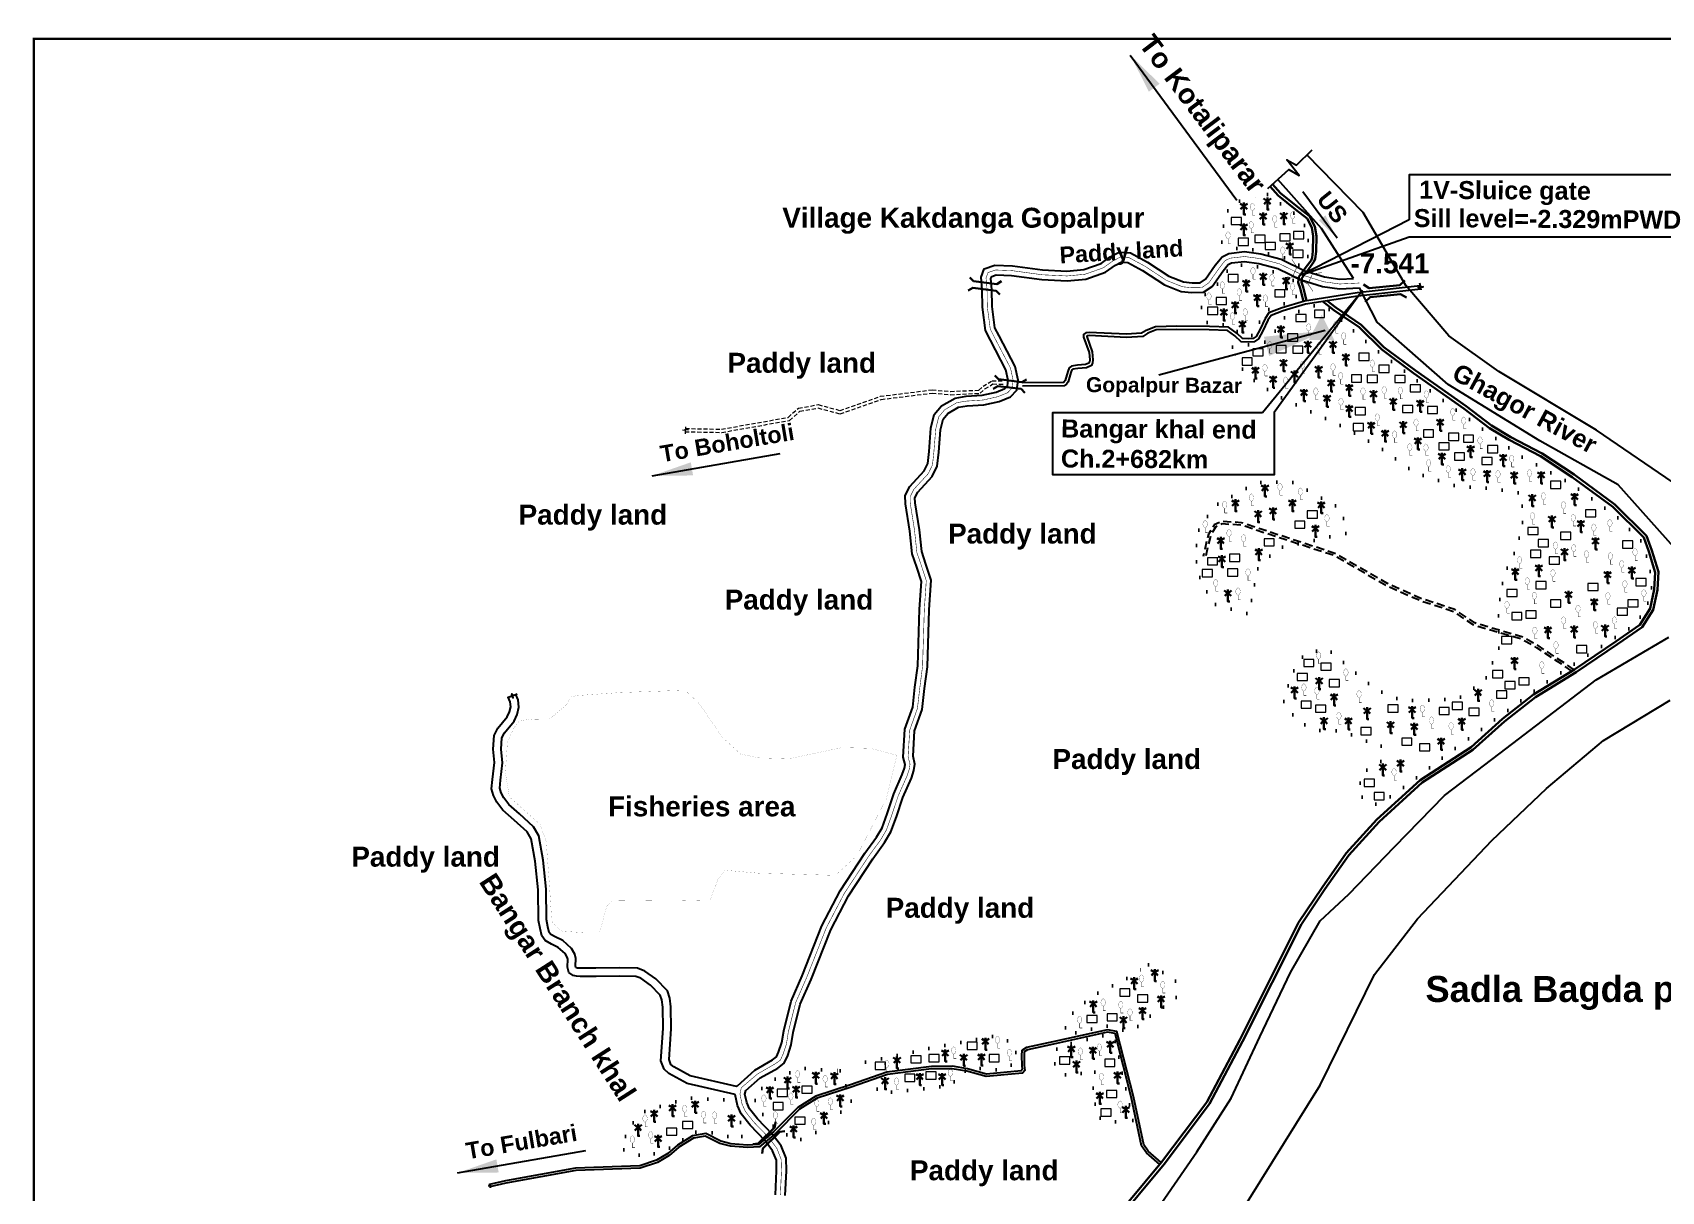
# Model space of a CAD drawing. Header units: millimetres. Extents: x 103 to 33028, y -150542 to -48.
# Drawn here: x 28650 to 30663, y -107987 to -106556 of the extents above; entities that cross this region are included whole.
import ezdxf

# ---------------------------------------------------------------- set-up
doc = ezdxf.new("R2010")
doc.units = ezdxf.units.MM
doc.header["$MEASUREMENT"] = 0
for name, pattern in [('CENTERX2', [4, 2.5, -0.5, 0.5, -0.5]), ('DASHED2', [0.375, 0.25, -0.125]), ('DOT2', [0.125, 0, -0.125]), ('HIDDENX2', [0.75, 0.5, -0.25]), ('PHANTOM2', [1.25, 0.625, -0.125, 0.125, -0.125, 0.125, -0.125])]:
    doc.linetypes.add(name, pattern=pattern)
for name, color, linetype, lineweight in [('Bazar', 97, 'Continuous', 15), ('Bridge or Culvert', 7, 'Continuous', 25), ('Earthan Road', 7, 'DASHED2', 9), ('Existing Str', 7, 'PHANTOM2', 35), ('HOUSE', 144, 'Continuous', 18), ('Pond or Ditch', 7, 'Continuous', 9), ('PUCCA ROAD', 1, 'Continuous', 30)]:
    doc.layers.add(name, color=color, linetype=linetype, lineweight=lineweight)
for name, color, linetype in [('boundary', 7, 'Continuous'), ('Earthen Emb', 42, 'Continuous'), ('HBB_BFS Road', 7, 'DASHED2'), ('Home Stead', 151, 'Continuous'), ('Khal', 4, 'Continuous'), ('TEXT', 5, 'Continuous'), ('Trees', 77, 'Continuous')]:
    doc.layers.add(name, color=color, linetype=linetype)
doc.styles.get("Standard").update_dxf_attribs({"font": 'arial.ttf'})
doc.styles.add('sum', font='arialbd.ttf')
doc.dimstyles.get("Standard").update_dxf_attribs({"dimtxt": 0.18, "dimasz": 0.18, "dimexe": 0.18, "dimexo": 0.0625, "dimgap": 0.09, "dimtad": 0, "dimtih": 1, "dimtoh": 1, "dimdec": 4, "dimzin": 0, "dimdsep": 46, "dimtxsty": 'Standard', "dimblk": 'DATUMBLANK', "dimcen": 0.09, "dimadec": 0, "dimazin": 0, "dimtfac": 1, "dimtdec": 4, "dimtofl": 0, "dimtmove": 0, "dimatfit": 3, "dimfxl": 1, "dimtolj": 1, "dimtzin": 0, "dimarcsym": 0})

# ---------------------------------------------------------------- blocks, each defined once
blk = doc.blocks.new('A$C7FEE66E4')
at = {"layer": 'Trees', "linetype": 'Continuous', "const_width": 0.000142}
blk.add_lwpolyline([(0, 0, 0.606435), (0, 0.0049, 0.606435)], format="xyb", close=True, dxfattribs=at)
at = {"layer": 'Trees', "linetype": 'Continuous', "const_width": 0.000252}
for points in [[(0, 0), (0, -0.0029)], [(0, -0.0029), (0.0017, -0.0029)]]:
    blk.add_lwpolyline(points, dxfattribs=at)
blk = doc.blocks.new('A$C01DB3217')
at = {"layer": 'Trees', "color": 1, "lineweight": 30}
blk.add_lwpolyline([(0, 0.0028), (0, -0.0071), (0.0015, -0.0071)], dxfattribs=at)
for centre, start, end in [((-0.012, -0.0154), 41.2491, 62.6782), ((0.012, -0.0154), 117.3218, 138.7509)]:
    blk.add_arc(centre, 0.0195, start, end, dxfattribs=at)
blk = doc.blocks.new('A$C3B865840')
at = {"layer": 'Bridge or Culvert', "color": 7, "linetype": 'Continuous', "lineweight": 30}
for points in [[(0, 43.6), (13.8, 33.1), (91.3, 33.3), (105, 44.2)], [(0.2, 0), (13.9, 10.6), (91.4, 10.9), (105.2, 0.2)]]:
    blk.add_lwpolyline(points, dxfattribs=at)
blk = doc.blocks.new('_DatumBlank')
at = {"color": 0, "linetype": 'ByBlock', "lineweight": -2}
for p, q in [((0, 0.577), (-1, 0)), ((0, -0.577), (0, 0.577)), ((-1, 0), (0, -0.577))]:
    blk.add_line(p, q, dxfattribs=at)
blk = doc.blocks.new('A$C3E516E70')
at = {"layer": 'Existing Str', "linetype": 'Continuous', "const_width": 1.25}
for points in [[(0.3, 51.6), (19.6, 39.6), (61.5, 39.6), (80.8, 51.6)], [(0.3, 0.5), (19.6, 12.6), (61.5, 12.6), (80.8, 0.5)], [(19.6, 12.6), (19.6, 39.6)], [(61.5, 12.6), (61.5, 39.6)]]:
    blk.add_lwpolyline(points, dxfattribs=at)
blk = doc.blocks.new('A$C5B990698')
at = {"layer": 'TEXT', "color": 0, "lineweight": 25}
blk.add_leader([(0, 110.8), (26.4, 0)], dimstyle='Standard', override={"dimscale": 0.5, "dimasz": 100, "dimgap": 0.09, "dimtad": 0}, dxfattribs=at)

msp = doc.modelspace()

# ---------------------------------------------------------------- hatches: boundary and pattern name
at = {"layer": 'Bazar'}
msp.add_hatch(color=256, dxfattribs=at).paths.add_polyline_path([(30243, -106904.1), (30227.1, -106935.4), (30258.8, -106935.4)])

# ---------------------------------------------------------------- linework, layer by layer
at = {"layer": 'boundary', "color": 0, "const_width": 2.89}
msp.add_lwpolyline([(28651.7, -106563.5), (31812.6, -106563.5), (31812.6, -108816.6), (28651.7, -108816.6), (28651.7, -106563.5)], dxfattribs=at)
at = {"layer": 'Earthan Road', "color": 7, "linetype": 'HIDDENX2', "ltscale": 10}
for points in [[(29456.8, -107044.6), (29501.6, -107045.4), (29583.8, -107030.8), (29596.6, -107019.4), (29620.9, -107015.1), (29648, -107022.3), (29697.7, -107004.8), (29761.6, -106996.8), (29784.4, -106998.8), (29819.3, -106997.2), (29824.6, -106992.4), (29835.8, -106985.6), (29850.6, -106985.9)], [(29456.6, -107048.6), (29501.9, -107049.4), (29585.6, -107034.6), (29598.4, -107023.2), (29620.7, -107019.2), (29648.2, -107026.5), (29698.6, -107008.7), (29761.6, -107000.8), (29784.3, -107002.8), (29821, -107001.1), (29827, -106995.7), (29836.8, -106989.6), (29850.5, -106989.9)], [(29457, -107042.3), (29456.8, -107045.6), (29460.8, -107046.1), (29453.1, -107046.1), (29456.6, -107046.6), (29456.5, -107051.3)]]:
    msp.add_lwpolyline(points, dxfattribs=at)
at = {"layer": 'Earthen Emb', "lineweight": 30}
for points in [[(30224.4, -106886.9), (30222.4, -106878.4), (30220.3, -106870), (30218, -106863.8), (30218.7, -106858.8), (30227.1, -106847.2), (30233.4, -106838.9), (30235.1, -106835), (30236.1, -106826), (30236.6, -106807), (30234.7, -106795.1), (30228.1, -106782.4), (30213.2, -106771), (30192, -106754.1), (30182.2, -106742.9)], [(30220.5, -106887.7), (30218.5, -106879.4), (30216.5, -106871.2), (30213.9, -106864.2), (30214.9, -106857.3), (30223.9, -106844.8), (30229.9, -106836.9), (30231.2, -106834), (30232.1, -106825.7), (30232.6, -106807.2), (30230.9, -106796.3), (30225, -106785.1), (30210.8, -106774.1), (30189.3, -106757), (30179.3, -106745.6)], [(29982.4, -108026), (30045.2, -107950.7), (30101.2, -107876.5), (30141.9, -107799.6), (30214.5, -107654.7), (30243.6, -107611.4), (30273.4, -107568.8), (30311.2, -107527.4), (30364.6, -107478.7), (30427.6, -107438.1), (30466.3, -107403.2), (30504.8, -107373.1), (30555.4, -107342.1), (30606.3, -107307.4), (30636.2, -107287.2), (30649, -107267), (30654, -107243.4), (30655.1, -107222.2), (30647.1, -107196.5), (30640.9, -107179.3), (30602.6, -107141.5), (30552.6, -107104.7), (30513.4, -107078.9), (30474.8, -107058.7), (30450.5, -107044), (30419.1, -107020.2), (30356.5, -106976.2), (30317.3, -106947.2), (30289.2, -106919.5), (30258, -106898.4), (30244.5, -106887.8)], [(29985.4, -108028.8), (30048.3, -107953.2), (30104.6, -107878.6), (30145.4, -107801.4), (30217.9, -107656.7), (30246.9, -107613.6), (30276.5, -107571.3), (30314, -107530.2), (30367, -107481.9), (30430, -107441.3), (30468.9, -107406.3), (30507.1, -107376.4), (30557.5, -107345.4), (30608.5, -107310.7), (30639.1, -107290.1), (30652.7, -107268.6), (30657.9, -107243.9), (30659.2, -107221.7), (30650.9, -107195.3), (30644.3, -107177), (30605.2, -107138.5), (30554.9, -107101.4), (30515.5, -107075.4), (30476.7, -107055.2), (30452.8, -107040.7), (30421.4, -107016.9), (30358.8, -106973), (30319.9, -106944.2), (30291.8, -106916.4), (30260.4, -106895.1), (30249.9, -106886.9)]]:
    msp.add_lwpolyline(points, dxfattribs=at)
at = {"layer": 'HBB_BFS Road', "color": 1, "linetype": 'DASHED2', "lineweight": 25, "ltscale": 40, "flags": 128}
for points in [[(30554.9, -107342.4), (30510.6, -107312.7), (30490.3, -107301.7), (30470.7, -107296.1), (30432.2, -107284.7), (30407.4, -107268), (30365.7, -107254.5), (30323.6, -107235.6), (30259.4, -107198.8), (30196.1, -107178.1), (30144.1, -107160.9), (30119.4, -107159.4), (30110.4, -107163.7), (30103, -107175), (30096.5, -107202.5)], [(30552.1, -107344.1), (30509, -107315.3), (30489.1, -107304.5), (30469.9, -107299), (30430.9, -107287.5), (30406.1, -107270.8), (30364.6, -107257.3), (30322.2, -107238.3), (30258.2, -107201.5), (30195.1, -107181), (30143.6, -107163.9), (30120, -107162.4), (30112.4, -107166), (30105.8, -107176.2), (30099.4, -107203.1)]]:
    msp.add_lwpolyline(points, dxfattribs=at)
at = {"layer": 'Home Stead', "color": 7, "linetype": 'DOT2', "lineweight": 50, "ltscale": 159.474072, "flags": 128}
for points in [[(30176, -106755.6), (30211.5, -106780.7), (30225.1, -106797.7), (30227.4, -106825.1), (30223.6, -106841.6), (30219.6, -106845), (30197.3, -106833.9), (30156.4, -106823.7), (30134.1, -106821.8), (30119.5, -106814.4), (30122.3, -106787.9), (30129.4, -106769.7), (30145.3, -106762), (30176, -106755.6)], [(30207.7, -106861.7), (30212, -106885), (30191.2, -106892.8), (30174.2, -106899.2), (30162.4, -106919.5), (30159.5, -106929), (30150.6, -106931.1), (30142.9, -106928.1), (30130.5, -106917.9), (30111.6, -106915.3), (30101.2, -106913.8), (30094.4, -106895.5), (30092.5, -106882.7), (30100.5, -106878.3), (30116.3, -106864.8), (30128, -106847.6), (30145.6, -106842.6), (30168.1, -106845.6), (30188.6, -106853.3), (30207.7, -106861.7)], [(30133, -106944), (30176.9, -106937.5), (30198.2, -106906), (30238.2, -106891.7), (30253.5, -106898.2), (30301.8, -106941.1), (30404.5, -107018.5), (30489, -107078.9), (30552, -107113.2), (30608.3, -107154.3), (30637.9, -107183.8), (30648.3, -107213.9), (30650.9, -107247.7), (30641.1, -107272.9), (30622.2, -107292.3), (30575.8, -107321.9), (30519.6, -107358.8), (30402.8, -107443.5), (30333.1, -107496.4), (30307.7, -107509.7), (30288.3, -107496.4), (30292.3, -107470.3), (30317.7, -107455), (30316.4, -107435.6), (30294.3, -107429.6), (30269.6, -107418.2), (30241.5, -107417.6), (30214.2, -107407.5), (30196.1, -107382.8), (30205.5, -107348.8), (30222.8, -107322), (30250.2, -107316.7), (30283, -107344.7), (30310.4, -107367.5), (30343.1, -107380.8), (30411.2, -107378.8), (30444.6, -107356.1), (30462.2, -107315), (30461.2, -107267.8), (30468.7, -107224), (30484.7, -107190.9), (30491.2, -107159.9), (30490.1, -107124.6), (30452.7, -107118.5), (30410.5, -107116.3), (30357.3, -107098.7), (30314.6, -107067.8), (30273.7, -107044.7), (30187, -107003.5), (30159, -106984.8), (30145.7, -106972.2), (30135.1, -106954.9), (30133, -106944)], [(30164, -107217.8), (30153.1, -107274), (30107.8, -107260.6), (30088.4, -107220.3), (30088.4, -107174.1), (30110.3, -107140.6), (30163.2, -107111.2), (30206, -107110.3), (30267.3, -107143.9), (30274, -107174.1), (30222.8, -107185), (30188.2, -107192.4), (30164, -107217.8)], [(30029.1, -107707), (30062.4, -107724.9), (30063.1, -107748.6), (30033.6, -107768.5), (30009.7, -107788.2), (29995.5, -107787.4), (29976.8, -107782.3), (29945.2, -107789.5), (29929.4, -107793), (29925.2, -107787.5), (29937, -107764.2), (29962, -107744.3), (30002.1, -107724.2), (30029.1, -107707)], [(29679.4, -107827.3), (29770.5, -107807.6), (29842, -107794.2), (29863.4, -107805.1), (29867.2, -107826.4), (29850.2, -107836.1), (29832.9, -107837.3), (29812.1, -107833.3), (29793.2, -107843), (29786.7, -107855.4), (29749.3, -107860.4), (29698.4, -107865.4), (29691.2, -107857.2), (29679.4, -107827.3)], [(30009.9, -107899.2), (29986.5, -107795.8), (29974.9, -107793.8), (29942.3, -107801.8), (29916.4, -107809.1), (29910.4, -107823.5), (29918.3, -107839), (29929.9, -107844.3), (29947.1, -107840.7), (29962.9, -107836.7), (29960.4, -107860.4), (29965.4, -107894.8), (29982.7, -107901), (30009.9, -107899.2)], [(29648.2, -107837.6), (29662.5, -107877.6), (29620.1, -107913), (29594.7, -107924.7), (29559.7, -107902.6), (29543.8, -107878.8), (29541.3, -107866.4), (29571.8, -107845.3), (29601.1, -107834.7), (29631.5, -107836.9), (29648.2, -107837.6)], [(29504.4, -107873.7), (29460.3, -107871.5), (29427.6, -107881.4), (29406.2, -107888), (29387, -107907.5), (29377, -107933.9), (29407.2, -107944.6), (29447.2, -107929.6), (29463.8, -107913.2), (29488.4, -107913.9), (29524.3, -107922.7), (29530.9, -107912.3), (29521.1, -107893.8), (29504.4, -107873.7)]]:
    msp.add_lwpolyline(points, dxfattribs=at)
at = {"layer": 'HOUSE'}
for points in [[(30131.4, -106792.8), (30144, -106792.8), (30144, -106784), (30131.4, -106784), (30131.4, -106792.8)], [(30191.3, -106813), (30203.9, -106813), (30203.9, -106804.1), (30191.3, -106804.1), (30191.3, -106813)], [(30208.4, -106810.2), (30221, -106810.2), (30221, -106801.3), (30208.4, -106801.3), (30208.4, -106810.2)], [(30139.8, -106818.4), (30152.5, -106818.4), (30152.5, -106809.6), (30139.8, -106809.6), (30139.8, -106818.4)], [(30160.6, -106814.8), (30173.3, -106814.8), (30173.3, -106805.9), (30160.6, -106805.9), (30160.6, -106814.8)], [(30173.3, -106823.6), (30185.9, -106823.6), (30185.9, -106814.8), (30173.3, -106814.8), (30173.3, -106823.6)], [(30207.3, -106833.4), (30220, -106833.4), (30220, -106824.5), (30207.3, -106824.5), (30207.3, -106833.4)], [(30127.3, -106863.3), (30139.9, -106863.3), (30139.9, -106854.4), (30127.3, -106854.4), (30127.3, -106863.3)], [(30112.6, -106891.6), (30125.3, -106891.6), (30125.3, -106882.8), (30112.6, -106882.8), (30112.6, -106891.6)], [(30185, -106882.1), (30197.6, -106882.1), (30197.6, -106873.2), (30185, -106873.2), (30185, -106882.1)], [(30102.1, -106903.6), (30114.8, -106903.6), (30114.8, -106894.7), (30102.1, -106894.7), (30102.1, -106903.6)], [(30211, -106912.6), (30223.7, -106912.6), (30223.7, -106903.8), (30211, -106903.8), (30211, -106912.6)], [(30234, -106907.4), (30246.7, -106907.4), (30246.7, -106898.5), (30234, -106898.5), (30234, -106907.4)], [(30186.6, -106951), (30199.3, -106951), (30199.3, -106942.1), (30186.6, -106942.1), (30186.6, -106951)], [(30200.9, -106936.7), (30213.5, -106936.7), (30213.5, -106927.8), (30200.9, -106927.8), (30200.9, -106936.7)], [(30207.2, -106951.7), (30219.8, -106951.7), (30219.8, -106942.8), (30207.2, -106942.8), (30207.2, -106951.7)], [(30144.6, -106966.2), (30157.2, -106966.2), (30157.2, -106957.3), (30144.6, -106957.3), (30144.6, -106966.2)], [(30158, -106954.8), (30170.7, -106954.8), (30170.7, -106946), (30158, -106946), (30158, -106954.8)], [(30289.1, -106960.6), (30301.7, -106960.6), (30301.7, -106951.7), (30289.1, -106951.7), (30289.1, -106960.6)], [(30279.7, -106987.2), (30292.4, -106987.2), (30292.4, -106978.3), (30279.7, -106978.3), (30279.7, -106987.2)], [(30299.4, -106987.6), (30312.1, -106987.6), (30312.1, -106978.7), (30299.4, -106978.7), (30299.4, -106987.6)], [(30313.8, -106975.4), (30326.5, -106975.4), (30326.5, -106966.5), (30313.8, -106966.5), (30313.8, -106975.4)], [(30333.5, -106987.8), (30346.1, -106987.8), (30346.1, -106979), (30333.5, -106979), (30333.5, -106987.8)], [(30352.4, -106999.4), (30365.1, -106999.4), (30365.1, -106990.5), (30352.4, -106990.5), (30352.4, -106999.4)], [(30284.3, -107027.6), (30297, -107027.6), (30297, -107018.7), (30284.3, -107018.7), (30284.3, -107027.6)], [(30343.1, -107024.9), (30355.7, -107024.9), (30355.7, -107016), (30343.1, -107016), (30343.1, -107024.9)], [(30373.7, -107026.2), (30386.3, -107026.2), (30386.3, -107017.4), (30373.7, -107017.4), (30373.7, -107026.2)], [(30282, -107047.3), (30294.7, -107047.3), (30294.7, -107038.4), (30282, -107038.4), (30282, -107047.3)], [(30368.7, -107055.3), (30381.3, -107055.3), (30381.3, -107046.4), (30368.7, -107046.4), (30368.7, -107055.3)], [(30387.8, -107071.1), (30400.4, -107071.1), (30400.4, -107062.2), (30387.8, -107062.2), (30387.8, -107071.1)], [(30399.7, -107059.2), (30412.3, -107059.2), (30412.3, -107050.3), (30399.7, -107050.3), (30399.7, -107059.2)], [(30418.1, -107061.6), (30430.8, -107061.6), (30430.8, -107052.7), (30418.1, -107052.7), (30418.1, -107061.6)], [(30448, -107074.5), (30460.6, -107074.5), (30460.6, -107065.6), (30448, -107065.6), (30448, -107074.5)], [(30407.1, -107083.6), (30419.7, -107083.6), (30419.7, -107074.8), (30407.1, -107074.8), (30407.1, -107083.6)], [(30440.8, -107089.2), (30453.5, -107089.2), (30453.5, -107080.4), (30440.8, -107080.4), (30440.8, -107089.2)], [(30525.8, -107118.5), (30538.5, -107118.5), (30538.5, -107109.7), (30525.8, -107109.7), (30525.8, -107118.5)], [(30225.2, -107155.2), (30237.9, -107155.2), (30237.9, -107146.3), (30225.2, -107146.3), (30225.2, -107155.2)], [(30569.2, -107153.8), (30581.9, -107153.8), (30581.9, -107144.9), (30569.2, -107144.9), (30569.2, -107153.8)], [(30209.7, -107167.6), (30222.3, -107167.6), (30222.3, -107158.8), (30209.7, -107158.8), (30209.7, -107167.6)], [(30497.8, -107175.6), (30510.4, -107175.6), (30510.4, -107166.7), (30497.8, -107166.7), (30497.8, -107175.6)], [(30171.9, -107189.6), (30184.5, -107189.6), (30184.5, -107180.7), (30171.9, -107180.7), (30171.9, -107189.6)], [(30510.6, -107190.6), (30523.2, -107190.6), (30523.2, -107181.7), (30510.6, -107181.7), (30510.6, -107190.6)], [(30538.2, -107181.5), (30550.8, -107181.5), (30550.8, -107172.6), (30538.2, -107172.6), (30538.2, -107181.5)], [(30614.8, -107192.3), (30627.4, -107192.3), (30627.4, -107183.4), (30614.8, -107183.4), (30614.8, -107192.3)], [(30101.8, -107212.9), (30114.4, -107212.9), (30114.4, -107204.1), (30101.8, -107204.1), (30101.8, -107212.9)], [(30129.1, -107208.8), (30141.8, -107208.8), (30141.8, -107199.9), (30129.1, -107199.9), (30129.1, -107208.8)], [(30501.2, -107203.9), (30513.9, -107203.9), (30513.9, -107195), (30501.2, -107195), (30501.2, -107203.9)], [(30524.1, -107212), (30536.8, -107212), (30536.8, -107203.1), (30524.1, -107203.1), (30524.1, -107212)], [(30095.4, -107227.6), (30108, -107227.6), (30108, -107218.7), (30095.4, -107218.7), (30095.4, -107227.6)], [(30126.7, -107226.8), (30139.3, -107226.8), (30139.3, -107217.9), (30126.7, -107217.9), (30126.7, -107226.8)], [(30471.9, -107252.2), (30484.6, -107252.2), (30484.6, -107243.4), (30471.9, -107243.4), (30471.9, -107252.2)], [(30507.5, -107242.6), (30520.2, -107242.6), (30520.2, -107233.7), (30507.5, -107233.7), (30507.5, -107242.6)], [(30572, -107244.7), (30584.7, -107244.7), (30584.7, -107235.9), (30572, -107235.9), (30572, -107244.7)], [(30631.1, -107238.7), (30643.8, -107238.7), (30643.8, -107229.8), (30631.1, -107229.8), (30631.1, -107238.7)], [(30525.7, -107265), (30538.4, -107265), (30538.4, -107256.1), (30525.7, -107256.1), (30525.7, -107265)], [(30608.3, -107275.1), (30621, -107275.1), (30621, -107266.3), (30608.3, -107266.3), (30608.3, -107275.1)], [(30621.4, -107264.8), (30634, -107264.8), (30634, -107256), (30621.4, -107256), (30621.4, -107264.8)], [(30477.8, -107280.7), (30490.4, -107280.7), (30490.4, -107271.9), (30477.8, -107271.9), (30477.8, -107280.7)], [(30495.2, -107278.6), (30507.9, -107278.6), (30507.9, -107269.8), (30495.2, -107269.8), (30495.2, -107278.6)], [(30465.2, -107310.4), (30477.8, -107310.4), (30477.8, -107301.6), (30465.2, -107301.6), (30465.2, -107310.4)], [(30557.9, -107321.4), (30570.6, -107321.4), (30570.6, -107312.5), (30557.9, -107312.5), (30557.9, -107321.4)], [(30212.7, -107355.9), (30225.4, -107355.9), (30225.4, -107347), (30212.7, -107347), (30212.7, -107355.9)], [(30220.8, -107338.6), (30233.5, -107338.6), (30233.5, -107329.7), (30220.8, -107329.7), (30220.8, -107338.6)], [(30242, -107343.1), (30254.7, -107343.1), (30254.7, -107334.2), (30242, -107334.2), (30242, -107343.1)], [(30454.3, -107352.3), (30466.9, -107352.3), (30466.9, -107343.5), (30454.3, -107343.5), (30454.3, -107352.3)], [(30252.3, -107363.4), (30265, -107363.4), (30265, -107354.6), (30252.3, -107354.6), (30252.3, -107363.4)], [(30469.4, -107366), (30482, -107366), (30482, -107357.1), (30469.4, -107357.1), (30469.4, -107366)], [(30486.7, -107361.3), (30499.3, -107361.3), (30499.3, -107352.4), (30486.7, -107352.4), (30486.7, -107361.3)], [(30217.5, -107389.9), (30230.1, -107389.9), (30230.1, -107381.1), (30217.5, -107381.1), (30217.5, -107389.9)], [(30235.6, -107394.9), (30248.3, -107394.9), (30248.3, -107386.1), (30235.6, -107386.1), (30235.6, -107394.9)], [(30324.9, -107394.7), (30337.6, -107394.7), (30337.6, -107385.9), (30324.9, -107385.9), (30324.9, -107394.7)], [(30404.4, -107391.4), (30417.1, -107391.4), (30417.1, -107382.5), (30404.4, -107382.5), (30404.4, -107391.4)], [(30459.2, -107377.6), (30471.9, -107377.6), (30471.9, -107368.7), (30459.2, -107368.7), (30459.2, -107377.6)], [(30388, -107397.8), (30400.6, -107397.8), (30400.6, -107388.9), (30388, -107388.9), (30388, -107397.8)], [(30424.8, -107398.9), (30437.5, -107398.9), (30437.5, -107390), (30424.8, -107390), (30424.8, -107398.9)], [(30291.5, -107422.9), (30304.1, -107422.9), (30304.1, -107414), (30291.5, -107414), (30291.5, -107422.9)], [(30342, -107435.7), (30354.6, -107435.7), (30354.6, -107426.9), (30342, -107426.9), (30342, -107435.7)], [(30364, -107442.7), (30376.6, -107442.7), (30376.6, -107433.8), (30364, -107433.8), (30364, -107442.7)], [(30295.7, -107486.5), (30308.3, -107486.5), (30308.3, -107477.6), (30295.7, -107477.6), (30295.7, -107486.5)], [(30307.7, -107503.1), (30320.4, -107503.1), (30320.4, -107494.2), (30307.7, -107494.2), (30307.7, -107503.1)], [(29993.6, -107745.4), (30006.2, -107745.4), (30006.2, -107736.6), (29993.6, -107736.6), (29993.6, -107745.4)], [(30015.5, -107752.8), (30028.2, -107752.8), (30028.2, -107744), (30015.5, -107744), (30015.5, -107752.8)], [(29953, -107778.1), (29965.6, -107778.1), (29965.6, -107769.3), (29953, -107769.3), (29953, -107778.1)], [(29977.9, -107776.1), (29990.5, -107776.1), (29990.5, -107767.3), (29977.9, -107767.3), (29977.9, -107776.1)], [(29804.9, -107811.5), (29817.5, -107811.5), (29817.5, -107802.6), (29804.9, -107802.6), (29804.9, -107811.5)], [(29691.5, -107836.2), (29704.2, -107836.2), (29704.2, -107827.3), (29691.5, -107827.3), (29691.5, -107836.2)], [(29735.6, -107828.1), (29748.3, -107828.1), (29748.3, -107819.2), (29735.6, -107819.2), (29735.6, -107828.1)], [(29757.6, -107826.5), (29770.3, -107826.5), (29770.3, -107817.7), (29757.6, -107817.7), (29757.6, -107826.5)], [(29832, -107826.5), (29844.7, -107826.5), (29844.7, -107817.7), (29832, -107817.7), (29832, -107826.5)], [(29919.2, -107829.5), (29931.8, -107829.5), (29931.8, -107820.6), (29919.2, -107820.6), (29919.2, -107829.5)], [(29975, -107832.3), (29987.6, -107832.3), (29987.6, -107823.4), (29975, -107823.4), (29975, -107832.3)], [(29727.9, -107850.9), (29740.5, -107850.9), (29740.5, -107842), (29727.9, -107842), (29727.9, -107850.9)], [(29754, -107848.1), (29766.6, -107848.1), (29766.6, -107839.2), (29754, -107839.2), (29754, -107848.1)], [(29570.2, -107869.4), (29582.9, -107869.4), (29582.9, -107860.5), (29570.2, -107860.5), (29570.2, -107869.4)], [(29600.7, -107865.4), (29613.3, -107865.4), (29613.3, -107856.6), (29600.7, -107856.6), (29600.7, -107865.4)], [(29977.2, -107870.8), (29989.9, -107870.8), (29989.9, -107862), (29977.2, -107862), (29977.2, -107870.8)], [(29565.2, -107886), (29577.8, -107886), (29577.8, -107877.1), (29565.2, -107877.1), (29565.2, -107886)], [(29970.2, -107893.8), (29982.8, -107893.8), (29982.8, -107884.9), (29970.2, -107884.9), (29970.2, -107893.8)], [(29433.5, -107917.3), (29446.2, -107917.3), (29446.2, -107908.4), (29433.5, -107908.4), (29433.5, -107917.3)], [(29453.5, -107909.2), (29466.2, -107909.2), (29466.2, -107900.3), (29453.5, -107900.3), (29453.5, -107909.2)], [(29592.2, -107903.7), (29604.9, -107903.7), (29604.9, -107894.9), (29592.2, -107894.9), (29592.2, -107903.7)]]:
    msp.add_lwpolyline(points, dxfattribs=at)
at = {"layer": 'Khal', "lineweight": 25, "ltscale": 0.1}
msp.add_lwpolyline([(30176.7, -106748), (30202.3, -106724.6), (30215.3, -106732.2), (30199.8, -106712.6), (30211.9, -106719.4), (30231.4, -106700.3)], dxfattribs=at)
at = {"layer": 'Khal', "color": 4, "linetype": 'Continuous'}
for points in [[(30685, -107116.8), (30582.6, -107046.6), (30461.8, -106974.3), (30400, -106930), (30347, -106868), (30294.3, -106777.7), (30224.8, -106706.7)], [(30282.2, -106859.2), (30243, -106797.7), (30188.7, -106737)], [(30678, -107191.1), (30609.5, -107114), (30512.5, -107059.9), (30399.5, -106990.4), (30311.8, -106913.2), (30289.7, -106870.9)], [(29527.9, -108478.7), (29555.1, -108476.3), (29589.3, -108458.6), (29629.8, -108437.6), (29733.3, -108359.6), (29847.1, -108248.5), (29940, -108159.5), (29983.4, -108103.7), (30025.3, -108029.7), (30088.6, -107937.7), (30131, -107871.6), (30166.7, -107795.9), (30204.6, -107716.5), (30241.2, -107652.6), (30276.4, -107619.8), (30332.9, -107561), (30394.7, -107497.9), (30463.5, -107445.3), (30582.3, -107354.9), (30671.9, -107302.1)], [(29072, -108579.9), (29277.7, -108576.1), (29501.8, -108573), (29622, -108541.4), (29721.7, -108484.2), (29832.7, -108411), (29986.1, -108234.9), (30079.5, -108115.4), (30241.2, -107855.5), (30308.3, -107718.8), (30361.5, -107649.9), (30453.2, -107553.4), (30520.8, -107489.2), (30591.1, -107429.9), (30673.5, -107380)], [(29518.3, -107867), (29459.1, -107853.3), (29436.6, -107841.1), (29430.5, -107835.8), (29426.6, -107825.3), (29429.3, -107785.6), (29428.8, -107759.3), (29427.8, -107750.1), (29425.9, -107744.4), (29413.8, -107731.8), (29401.9, -107723.5), (29395.8, -107721.1), (29375.6, -107720.8), (29346.5, -107721.2), (29326.9, -107721.1), (29322.2, -107720.9), (29318.3, -107719.9), (29313, -107716.2), (29311.1, -107709.8), (29311.6, -107700.1), (29311, -107697.4), (29308.4, -107693), (29299.8, -107685.3), (29291.4, -107681.3), (29283.7, -107676.9), (29279.5, -107671.2), (29277.3, -107662.2), (29275.3, -107652.1), (29274.8, -107614.2), (29271.1, -107579), (29266.3, -107551.2), (29261.3, -107542.7), (29245.2, -107528.1), (29231.3, -107515.7), (29223.9, -107506.2), (29219.7, -107497.9), (29217.5, -107489.7), (29218.7, -107478), (29220.9, -107457.2), (29219.4, -107440.7), (29220.4, -107423.8), (29225.2, -107414.8), (29236.7, -107400.7), (29239.7, -107394.6), (29241, -107388.1), (29240.4, -107382), (29238, -107376.4)], [(29520.1, -107857.2), (29462.7, -107843.9), (29442.4, -107832.8), (29439, -107829.9), (29436.7, -107823.8), (29439.3, -107785.8), (29438.8, -107758.6), (29437.6, -107748), (29434.7, -107739.1), (29420.3, -107724.1), (29406.7, -107714.7), (29397.7, -107711.1), (29375.6, -107710.8), (29346.4, -107711.2), (29327.2, -107711.1), (29323.7, -107711), (29322.5, -107710.7), (29321.6, -107710), (29321.1, -107708.6), (29321.6, -107699.2), (29320.4, -107693.6), (29316.2, -107686.6), (29305.4, -107676.9), (29296.1, -107672.4), (29290.5, -107669.3), (29288.7, -107666.9), (29287.1, -107660), (29285.3, -107651.1), (29284.8, -107613.6), (29281, -107577.6), (29275.9, -107547.7), (29269.2, -107536.3), (29251.9, -107520.6), (29238.6, -107508.8), (29232.4, -107500.8), (29229.1, -107494.3), (29227.6, -107488.8), (29228.6, -107479), (29231, -107457.3), (29229.4, -107440.5), (29230.2, -107426.6), (29233.5, -107420.4), (29245.2, -107406.1), (29249.2, -107397.9), (29251.1, -107388.6), (29250.1, -107379.5), (29247.4, -107372.9)], [(29237, -107376.8), (29242.3, -107374.6), (29244, -107377.1), (29242.6, -107372.1), (29244, -107374.1), (29249, -107372.4)]]:
    msp.add_lwpolyline(points, dxfattribs=at)
at = {"layer": 'Khal', "color": 3, "linetype": 'Continuous'}
for points in [[(29520.1, -107857.2), (29521.4, -107856.2), (29542.5, -107836.8), (29564.5, -107824.2), (29569.5, -107820.6), (29572.1, -107814.7), (29576, -107802.9), (29578.3, -107788.2), (29587.4, -107751.6), (29601.1, -107720.5), (29625.5, -107658.6), (29648, -107615.7), (29678.6, -107569.1), (29693, -107549.4), (29699.8, -107537.7), (29706.2, -107520.3), (29714.3, -107495.8), (29724.9, -107472), (29727.6, -107464.2), (29728.3, -107459.5), (29726, -107450.4), (29728.1, -107415.7), (29737.7, -107388.8), (29740.5, -107364.1), (29743.9, -107337.8), (29746.1, -107267.7), (29748.5, -107233.3), (29742.8, -107215.9), (29737, -107199.3), (29734.1, -107171.2), (29728.7, -107137.4), (29728.4, -107127.4), (29734.3, -107116.1), (29751.9, -107096.9), (29756.3, -107087.7), (29757.9, -107072.8), (29760.3, -107044.1), (29764.4, -107027.3), (29773.4, -107016.7), (29790.2, -107006.9), (29803.9, -107004.8), (29823.7, -107003.4), (29841, -106999.6), (29851.5, -106995.3), (29854.9, -106991.8), (29855.8, -106985.3), (29852.9, -106972.1), (29833.7, -106935.5), (29827.8, -106923.7), (29823.9, -106894.7), (29823.6, -106873.3), (29822.2, -106857.6), (29826.2, -106847.3), (29839.2, -106842.8), (29860.9, -106843.7), (29898.2, -106848.7), (29928.1, -106850.1), (29949.2, -106848.2), (29970.5, -106840.7), (29981.9, -106832.4), (29992.8, -106826.9), (30007, -106827.8), (30027.8, -106839), (30054.2, -106856.3), (30072.5, -106863.6), (30082.9, -106864.7), (30093.1, -106864.5), (30099.3, -106860.3), (30111.6, -106842.8), (30119.9, -106832.4), (30128.5, -106828.3), (30147.8, -106826.1), (30167.8, -106828.8), (30193, -106835.5), (30222.2, -106849.7), (30246.6, -106857.4), (30265.5, -106860.1), (30282.2, -106859.2)], [(29580.2, -107991.7), (29581.6, -107961.3), (29581.2, -107945.8), (29575.2, -107930.5), (29564.7, -107916.6), (29545.8, -107897), (29536.2, -107884.8), (29532.6, -107877.1), (29530.5, -107866.5), (29531.4, -107861.9), (29549.4, -107846.6), (29570.9, -107834.3), (29579.1, -107828.5), (29583.3, -107819), (29587.7, -107805.7), (29590, -107790.6), (29598.7, -107755.5), (29612.2, -107725.1), (29636.4, -107663.6), (29658.4, -107621.7), (29688.5, -107575.9), (29703, -107556), (29710.7, -107542.8), (29717.5, -107524.2), (29725.5, -107500.2), (29736.1, -107476.3), (29739.3, -107467.1), (29740.5, -107458.9), (29738.1, -107449.2), (29740, -107418.1), (29749.5, -107391.5), (29752.4, -107365.5), (29755.9, -107338.8), (29758.1, -107268.3), (29760.6, -107231.7), (29754.1, -107212), (29748.8, -107196.6), (29746, -107169.6), (29740.7, -107136.3), (29740.5, -107130.1), (29744.2, -107123), (29761.9, -107103.8), (29768.1, -107091.1), (29769.9, -107073.9), (29772.2, -107046.1), (29775.4, -107032.9), (29781.2, -107026), (29794.3, -107018.4), (29805.2, -107016.7), (29825.5, -107015.4), (29844.7, -107011.1), (29858.4, -107005.4), (29866.3, -106997.3), (29867.9, -106984.8), (29864.3, -106968), (29844.4, -106930.1), (29839.4, -106920.1), (29835.9, -106893.8), (29835.6, -106872.7), (29834.4, -106859.3), (29835.4, -106856.8), (29841, -106854.9), (29859.9, -106855.6), (29897.1, -106860.6), (29928.4, -106862.2), (29951.8, -106860), (29976.1, -106851.5), (29988.2, -106842.7), (29995.3, -106839.1), (30003.6, -106839.6), (30021.6, -106849.3), (30048.7, -106867), (30069.6, -106875.4), (30082.4, -106876.7), (30096.9, -106876.4), (30107.9, -106869), (30121.3, -106850), (30127.5, -106842), (30131.8, -106840), (30147.7, -106838.2), (30165.5, -106840.6), (30188.8, -106846.8), (30217.8, -106860.8), (30243.9, -106869.1), (30265, -106872.1), (30289.7, -106870.9)], [(29568.3, -107990.9), (29569.6, -107961.2), (29569.3, -107948.3), (29564.6, -107936.4), (29555.6, -107924.4), (29536.8, -107905), (29525.9, -107891.1), (29521.2, -107880.8), (29518.3, -107867)]]:
    msp.add_lwpolyline(points, dxfattribs=at)
at = {"layer": 'Khal', "color": 7, "linetype": 'CENTERX2', "lineweight": 30, "ltscale": 5, "const_width": 0.632}
msp.add_lwpolyline([(29574.2, -107991.3), (29575.6, -107961.2), (29575.2, -107947.1), (29569.9, -107933.5), (29560.2, -107920.5), (29541.3, -107901), (29531, -107888), (29526.9, -107878.9), (29524.3, -107866.5), (29525.9, -107858.7), (29546, -107841.7), (29567.7, -107829.2), (29574.3, -107824.6), (29577.7, -107816.8), (29581.8, -107804.3), (29584.1, -107789.4), (29593.1, -107753.6), (29606.6, -107722.8), (29631, -107661.1), (29653.2, -107618.7), (29683.5, -107572.5), (29698, -107552.7), (29705.3, -107540.3), (29711.8, -107522.2), (29719.9, -107498), (29730.5, -107474.2), (29733.4, -107465.6), (29734.4, -107459.2), (29732, -107449.8), (29734.1, -107416.9), (29743.6, -107390.1), (29746.5, -107364.8), (29749.9, -107338.3), (29752.1, -107268), (29754.5, -107232.5), (29748.5, -107214), (29742.9, -107197.9), (29740, -107170.4), (29734.7, -107136.8), (29734.5, -107128.8), (29739.2, -107119.6), (29756.9, -107100.4), (29762.2, -107089.4), (29763.9, -107073.3), (29766.2, -107045.1), (29769.9, -107030.1), (29777.3, -107021.4), (29792.3, -107012.6), (29804.5, -107010.7), (29824.6, -107009.4), (29842.8, -107005.3), (29855, -107000.4), (29860.6, -106994.6), (29861.8, -106985), (29858.6, -106970), (29839.1, -106932.8), (29833.6, -106921.9), (29829.9, -106894.3), (29829.6, -106873), (29828.3, -106858.5), (29830.8, -106852), (29840.1, -106848.8), (29860.4, -106849.6), (29897.6, -106854.7), (29928.3, -106856.2), (29950.5, -106854.1), (29973.3, -106846.1), (29985.1, -106837.6), (29994, -106833), (30005.3, -106833.7), (30024.7, -106844.2), (30051.4, -106861.7), (30071, -106869.5), (30082.7, -106870.7), (30095, -106870.5), (30103.6, -106864.6), (30116.5, -106846.4), (30123.7, -106837.2), (30130.1, -106834.2), (30147.8, -106832.2), (30166.6, -106834.7), (30190.9, -106841.2), (30220, -106855.3), (30245.3, -106863.3), (30265.2, -106866.1), (30289.4, -106864.9)], dxfattribs=at)
at = {"layer": 'Pond or Ditch', "color": 4, "const_width": 0.0967}
msp.add_lwpolyline([(29685.7, -107439.5), (29718.2, -107448.1), (29705.1, -107501.9), (29668.9, -107572), (29642.2, -107596.4), (29547.2, -107593.7), (29505.7, -107590.1), (29497.1, -107601.6), (29487.4, -107626.7), (29440, -107627.8), (29367.3, -107626.9), (29363.8, -107629.7), (29359.2, -107636.1), (29350.9, -107667.2), (29333.3, -107667.2), (29305.3, -107665.5), (29297.3, -107659.5), (29291.8, -107653.2), (29288.8, -107606.9), (29284.9, -107554.6), (29277.3, -107533.5), (29239.5, -107499.6), (29234.4, -107469.8), (29237, -107432.1), (29245.4, -107413.5), (29252.2, -107405.4), (29267.4, -107403.4), (29287.9, -107403.8), (29295.8, -107397.8), (29309.8, -107386.1), (29315.1, -107376.3), (29322.4, -107374.4), (29377.1, -107370.6), (29456.5, -107367.8), (29473.7, -107384), (29502.6, -107426), (29525.3, -107446.7), (29547.6, -107451.3), (29585.5, -107452.3), (29650.4, -107438.6), (29685.7, -107439.5)], dxfattribs=at)
at = {"layer": 'PUCCA ROAD', "lineweight": 25}
for points in [[(30363.9, -106864.8), (30365.1, -106869.7), (30368.5, -106869.7), (30362.3, -106870.6), (30365.2, -106870.7), (30365.6, -106873.5)], [(30364.7, -106868.3), (30287, -106877), (30222, -106887.3), (30194.1, -106895.6), (30177.9, -106901.7), (30173.2, -106908.9), (30166.9, -106921.9), (30161.9, -106931.1), (30158.2, -106933.5), (30153.1, -106934), (30145.1, -106933.5), (30138.5, -106927.2), (30127.9, -106919.4), (30104.3, -106918.6), (30063.9, -106918.3), (30037.9, -106918.9), (30026.3, -106923.4), (30020.6, -106926.8), (30001.8, -106928.1), (29955.6, -106925.9), (29951.8, -106926.3), (29948.8, -106928.4), (29948.7, -106931.6), (29955.6, -106950.8), (29956.4, -106959.7), (29956, -106962.5), (29955.5, -106963.9), (29951.4, -106965.6), (29941.3, -106966.4), (29934, -106967.6), (29931.2, -106969.7), (29929.3, -106974.1), (29926.3, -106985.1), (29924.9, -106986.8), (29923.7, -106987.7), (29873.1, -106988.3)], [(30365.4, -106872.3), (30287.6, -106881), (30222.9, -106891.2), (30195.3, -106899.4), (30180.6, -106905), (30176.7, -106910.9), (30170.5, -106923.8), (30164.9, -106933.9), (30159.5, -106937.4), (30153.2, -106938), (30143.4, -106937.4), (30135.9, -106930.2), (30126.6, -106923.4), (30104.2, -106922.6), (30063.9, -106922.3), (30038.7, -106922.9), (30028.1, -106927), (30021.9, -106930.8), (30001.9, -106932.1), (29955.7, -106929.9), (29953.3, -106930.1), (29952.7, -106930.5), (29952.7, -106931), (29959.6, -106950), (29960.4, -106959.8), (29959.9, -106963.6), (29958.6, -106966.9), (29952.4, -106969.5), (29941.8, -106970.3), (29935.6, -106971.4), (29934.4, -106972.3), (29933.1, -106975.4), (29929.9, -106986.9), (29927.7, -106989.8), (29925, -106991.7), (29873.2, -106992.3)], [(30044.8, -107951), (30028.6, -107937.2), (30023.2, -107929.3), (30010.6, -107869.4), (29990.1, -107789.2), (29978.6, -107787), (29911, -107801.9), (29878.4, -107809), (29872.7, -107812.7), (29872.3, -107818.7), (29872.5, -107831.2), (29873, -107836.3), (29871.9, -107837.8), (29828.7, -107841.9), (29805.4, -107835.2), (29786.8, -107832.1), (29760.9, -107832.5), (29705.7, -107839.3), (29660.8, -107855), (29618.2, -107868.9), (29596, -107882.9), (29566.3, -107912.9), (29547.2, -107928.7), (29533.6, -107929.4), (29513, -107928), (29500.5, -107924.7), (29482, -107915.1), (29465.7, -107918), (29447.2, -107929.6), (29435, -107939.7), (29421.1, -107948.3), (29400.6, -107955), (29320.9, -107957.8), (29234.5, -107973.7), (29214.8, -107978.1)], [(30042.9, -107953.3), (30026.4, -107939.2), (30020.4, -107930.5), (30007.7, -107870.1), (29987.7, -107791.8), (29978.6, -107790), (29911.6, -107804.9), (29879.6, -107811.8), (29875.6, -107814.4), (29875.3, -107818.8), (29875.5, -107831), (29876.2, -107837.2), (29873.5, -107840.7), (29828.4, -107845), (29804.8, -107838.1), (29786.6, -107835.2), (29761.1, -107835.5), (29706.4, -107842.2), (29661.8, -107857.8), (29619.5, -107871.6), (29597.9, -107885.2), (29568.3, -107915.1), (29548.3, -107931.7), (29533.6, -107932.4), (29512.5, -107931), (29499.4, -107927.5), (29481.5, -107918.3), (29466.8, -107920.8), (29448.9, -107932.1), (29436.8, -107942.2), (29422.4, -107951.1), (29401.1, -107957.9), (29321.3, -107960.7), (29235.1, -107976.6), (29215.3, -107981)], [(29214.7, -107977.5), (29215, -107979.2), (29214.1, -107979.7), (29216.1, -107979.3), (29215.1, -107979.9), (29215.5, -107982.3)]]:
    msp.add_lwpolyline(points, dxfattribs=at)
at = {"layer": 'TEXT', "color": 7}
for points in [[(30351.2, -106786.8), (30218.6, -106854.6), (30351.2, -106807.8), (30678.7, -106807.8), (30697.4, -106807.8), (30697.4, -106807.8), (30697.4, -106731.4), (30351.2, -106731.4)], [(30170.1, -107024.9), (30293, -106874.5), (30184.3, -107024.9), (30184.3, -107101.9), (29910.7, -107101.9), (29910.7, -107024.9)]]:
    msp.add_lwpolyline(points, close=True, dxfattribs=at)

# ---------------------------------------------------------------- block references
at = {"layer": 'Khal', "lineweight": 25, "ltscale": 0.1}
for name, p, xscale, yscale, zscale, rotation in [('A$C5B990698', (30235.1, -106745.9), 0.624000000000807, 0.6239999999961583, 0.6240000000000001, 202.9576039552508), ('A$C3E516E70', (30243.1, -106851.9), 0.5000000000045258, 0.500000000001819, 0.5, 155.8197093186664), ('A$C3B865840', (29806.2, -106874.2), 0.3750000000013792, 0.375, 0.375, 352.6668485676146), ('A$C3B865840', (30345.7, -106861.8), 0.4875000000123642, 0.4874999999883585, 0.4875, 185.5472944946328), ('A$C3B865840', (29837.2, -106995.4), 0.3750000000013792, 0.375, 0.375, 352.6668485676146), ('A$C3B865840', (29551.8, -107940.1), 0.3750000000086094, 0.375, 0.375, 44.48520511252793)]:
    msp.add_blockref(name, p, dxfattribs=dict(at, xscale=xscale, yscale=yscale, zscale=zscale, rotation=rotation))
at = {"layer": 'Trees', "ltscale": 0.1, "xscale": 1494.109231630064, "yscale": 1494.109231630064, "zscale": 1494.109231630057}
for p in [(30175.9, -106763.6), (30146.9, -106769.8), (30170.8, -106782.2), (30196.1, -106781.7), (30146.7, -106795.4), (30203.5, -106819), (30149.9, -106864.9), (30170.9, -106856.6), (30199.1, -106861.9), (30163.4, -106882.8), (30122.1, -106900.7), (30136.1, -106891.7), (30145.1, -106915.4), (30192.7, -106921.7), (30225.9, -106940.5), (30257, -106940.6), (30195.9, -106963.2), (30272.9, -106956.3), (30161.1, -106972.4), (30183.1, -106983.6), (30209.6, -106977.2), (30239.3, -106971.1), (30254.7, -106988.1), (30221.1, -107000), (30249.6, -107007.1), (30277.1, -106993.8), (30307.1, -107001.5), (30277.1, -107019.7), (30331.5, -107010.9), (30364.8, -107013.2), (30304.3, -107040.4), (30321.3, -107050.2), (30343.8, -107039.7), (30389.5, -107036.7), (30362, -107059.8), (30427.1, -107069.5), (30391.6, -107078.6), (30467.3, -107080.4), (30416.8, -107097.9), (30447.4, -107100.2), (30480.9, -107102), (30514.2, -107101.7), (30173, -107117.8), (30503.2, -107129.9), (30555.5, -107128.5), (30136.4, -107136.2), (30164.5, -107149.7), (30182.9, -107146.3), (30206.8, -107136.2), (30242.5, -107138.7), (30235.3, -107167.9), (30527.6, -107156.2), (30563.2, -107161.8), (30118.3, -107182.7), (30581.4, -107183.3), (30119.7, -107205.3), (30165.3, -107196.7), (30543, -107196.6), (30482.2, -107221), (30511.3, -107216.5), (30596.3, -107224.9), (30626.3, -107219.3), (30127.2, -107247.6), (30548.1, -107249.3), (30579.8, -107258.5), (30555, -107292.1), (30593.1, -107290.8), (30522.6, -107293), (30481.3, -107331), (30209.5, -107367.2), (30239.9, -107355.9), (30436.3, -107370.3), (30258.3, -107375.9), (30299.1, -107392.9), (30354.9, -107391.6), (30245.9, -107405.3), (30276.1, -107405.5), (30328.2, -107410.2), (30357.4, -107412.4), (30416.1, -107405.9), (30390.6, -107430.6), (30318.6, -107462.5), (30340.4, -107457.7), (30011.5, -107726.5), (30036.7, -107716.3), (29960.9, -107755), (30044.6, -107748.8), (29998, -107774.6), (30021.6, -107763.2), (29827.5, -107801.1), (29933.7, -107810.5), (29960.4, -107812.2), (29981.9, -107804.9), (29718.3, -107824.3), (29777.9, -107815.6), (29800.7, -107821), (29822.6, -107820.4), (29940, -107829.3), (29583.1, -107849), (29618, -107843.2), (29640.9, -107843.8), (29703.5, -107849.9), (29746.4, -107844.7), (29774.1, -107844.8), (29990.8, -107843), (29561.3, -107861.2), (29593.7, -107860.3), (29648.2, -107871.1), (29968.8, -107868.1), (29418.3, -107890.3), (29441, -107883.3), (29469, -107878.9), (29628.1, -107892.8), (30001, -107885.4), (29398.4, -107907.5), (29513.9, -107896.1), (29590.6, -107909.4), (29423.2, -107921.2)]:
    msp.add_blockref('A$C01DB3217', p, dxfattribs=at)
at = {"layer": 'Trees', "linetype": 'DOT2', "ltscale": 0.2, "xscale": 1894.703676632744, "yscale": 1894.703676632751, "zscale": 1894.703676632743}
for p in [(30157.5, -106775.6), (30185, -106790.5), (30207.3, -106785.9), (30127.4, -106810.7), (30156, -106797.6), (30195, -106829.4), (30158.2, -106854.6), (30120.3, -106872.3), (30181.5, -106863.1), (30207, -106874.1), (30103.7, -106886.1), (30141.2, -106880.8), (30173.4, -106888.6), (30132.7, -106910.5), (30148.6, -106905.6), (30226.9, -106924.2), (30260.4, -106921.4), (30270.2, -106935.1), (30178.8, -106946.3), (30239.7, -106947.4), (30172.9, -106974.2), (30219.3, -106970.6), (30257, -106973.4), (30305.5, -106969), (30198.6, -106990.1), (30266.5, -106984.3), (30235.8, -107003.5), (30294.1, -107003.3), (30320.3, -107001.7), (30340.2, -107002.5), (30372.3, -107007), (30266.8, -107016.1), (30311.7, -107035.5), (30405, -107028.8), (30359.7, -107041.9), (30418.6, -107039.5), (30333.2, -107056.7), (30351.9, -107072.3), (30371.8, -107072.8), (30438.7, -107064), (30375.2, -107091.8), (30477.8, -107086.6), (30399.4, -107099.5), (30429.9, -107102.9), (30460.8, -107105.5), (30499.8, -107104.5), (30156.2, -107134.5), (30191.5, -107121.3), (30216.8, -107127.2), (30517, -107132.8), (30123.2, -107143.4), (30541.8, -107143.8), (30099.1, -107167.3), (30249.5, -107160), (30503.5, -107157.3), (30553.9, -107159.5), (30579.3, -107171.5), (30599.1, -107166.1), (30128.6, -107178.3), (30146.6, -107184.7), (30531.9, -107193.8), (30554.5, -107196.9), (30487.6, -107211.7), (30570.2, -107204.4), (30599.7, -107206.9), (30613.8, -107216.5), (30630.2, -107201.9), (30152, -107226.8), (30528.7, -107227.8), (30112.1, -107239.9), (30139.7, -107250.5), (30497, -107237.8), (30505.8, -107255.7), (30596.6, -107256.1), (30617.6, -107241.3), (30641.1, -107252.6), (30471.9, -107267), (30559.8, -107271.8), (30541.9, -107286.2), (30581.2, -107291.9), (30604.7, -107286.2), (30506.4, -107298.8), (30532.5, -107316.7), (30239.3, -107329.6), (30272.9, -107350.5), (30515, -107341.4), (30221, -107369), (30237.1, -107373.3), (30289.3, -107377.2), (30367.5, -107395.2), (30453.1, -107388.5), (30264.3, -107404.2), (30378.8, -107409.8), (30403, -107416.6), (30332.5, -107473.5), (30020.4, -107728.5), (30046.7, -107736.2), (29973.1, -107758), (29944, -107779.4), (29994.8, -107760.9), (30006.2, -107770.2), (29788.4, -107817.3), (29842.5, -107804.3), (29857.2, -107820.1), (29944.8, -107818.6), (29968.3, -107813.4), (29705.7, -107833.9), (29595.5, -107846.5), (29629.6, -107852.3), (29717.7, -107855.5), (29784.3, -107844.7), (29970.9, -107849.7), (29553.8, -107876.5), (29587.1, -107874), (29635.9, -107880.3), (29456.1, -107889.2), (29479.4, -107896.7), (29492.9, -107897.4), (29568, -107897.2), (29619.2, -107882.3), (29994, -107884.1), (29407, -107901.3), (29615.4, -107905.3), (29391.3, -107927.2), (29414, -107921.7)]:
    msp.add_blockref('A$C7FEE66E4', p, dxfattribs=at)

# ---------------------------------------------------------------- texts
at = {"layer": 'TEXT', "color": 7, "attachment_point": 1, "style": 'sum'}
for s, insert, char_height, width, rotation in [('To Kotaliparar\\P ', (30035.8, -106555.3), 24.644, 477.039, 307.0116), ('1V-Sluice gate', (30363.5, -106738.6), 22.228, 430.289, 359.6306), ('US', (30251.9, -106749.3), 20.54, 397.532, 308.437), ('Village Kakdanga Gopalpur', (29576.6, -106771.9), 24.644, 477.039, 359.9937), ('Sill level=-2.329mPWD', (30356.9, -106773.5), 22.228, 430.289, 359.6306), ('Paddy land', (29918.6, -106820.2), 20.54, 397.532, 3.3481), ('-7.541', (30278.6, -106828.3), 24.64, 477.039, 359.9937), ('Paddy land', (29508.8, -106951.1), 24.64, 477.039, 359.9937), ('Ghagor River', (30412.9, -106963), 22.248, 430.66, 331.5159), ('Gopalpur Bazar', (29951.9, -106981.1), 18.524, 358.574, 359.6306), ('To Boholtoli ', (29424.3, -107066.1), 20.536, 397.532, 9.6547), ('Bangar khal end\\PCh.2+682km', (29921.2, -107033.4), 22.228, 430.289, 359.6306), ('Paddy land', (29250.8, -107138.6), 24.64, 477.039, 359.9937), ('Paddy land', (29781.4, -107162), 24.64, 477.039, 359.9937), ('Paddy land', (29505.4, -107243.5), 24.64, 477.039, 359.9937), ('Paddy land', (29910.4, -107440.4), 24.64, 477.039, 359.9937), ('Fisheries area', (29361.3, -107498.9), 24.644, 477.039, 359.9937), ('Paddy land', (29044.1, -107561), 24.64, 477.039, 359.9937), ('Bangar Branch khal', (29221.9, -107591), 24.644, 477.039, 302.6497), ('Paddy land', (29704.3, -107624.1), 24.64, 477.039, 359.9937), ('Sadla Bagda polder SP.-1', (30371.3, -107720.7), 32.037, 620.15, 359.9937), ('To Fulbari\\P ', (29184.2, -107926.9), 20.54, 397.532, 9.6547), ('Paddy land', (29734.3, -107948.3), 24.64, 477.039, 359.9937)]:
    msp.add_mtext(s, dxfattribs=dict(at, insert=insert, char_height=char_height, width=width, rotation=rotation))

# ---------------------------------------------------------------- leaders
at = {"layer": 'TEXT', "color": 0, "lineweight": 25}
for points, override in [([(30006.6, -106583.4), (30138, -106762.4)], {"dimscale": 0.5, "dimasz": 100, "dimgap": 0.09, "dimtad": 0}), ([(30247.3, -106923.7), (30041.8, -106978.9)], {"dimscale": 0.5, "dimasz": 150, "dimgap": 0.09, "dimtad": 0}), ([(29415.7, -107103), (29573.8, -107075.5)], {"dimscale": 0.5, "dimasz": 100, "dimgap": 0.09, "dimtad": 0}), ([(29175.5, -107963.8), (29333.7, -107936.3)], {"dimscale": 0.5, "dimasz": 100, "dimgap": 0.09, "dimtad": 0})]:
    msp.add_leader(points, dimstyle='Standard', override=override, dxfattribs=at)

doc.saveas('drawing.dxf')
